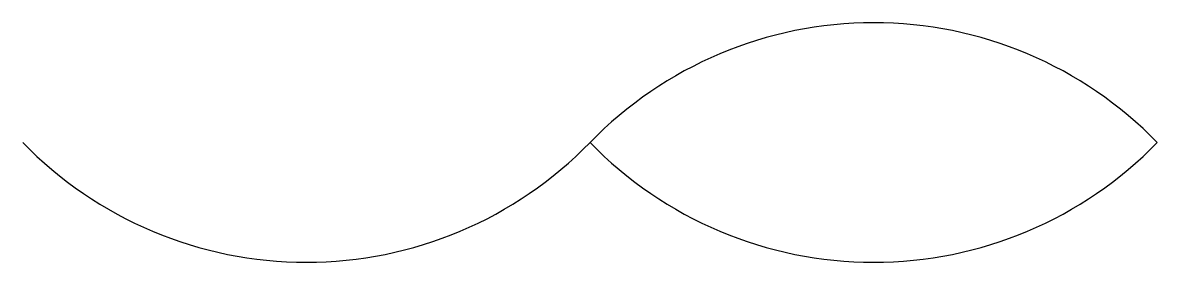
# Model space of a CAD drawing. Extents: x 960.7 to 966.7, y -242.03 to -240.77.
import ezdxf

# ---------------------------------------------------------------- set-up
doc = ezdxf.new("R2010")
doc.units = 0
doc.header["$LTSCALE"] = 24
doc.header["$MEASUREMENT"] = 0
doc.layers.get('0').update_dxf_attribs({"linetype": 'CONTINUOUS'})

msp = doc.modelspace()

# ---------------------------------------------------------------- linework, layer by layer
for centre, start, end in [((965.1953, -242.8575), 44.1962, 135.8038), ((962.1953, -239.9405), 224.1962, 315.8038), ((965.1953, -239.9405), 224.1962, 315.8038)]:
    msp.add_arc(centre, 2.0922, start, end)

doc.saveas('drawing.dxf')
